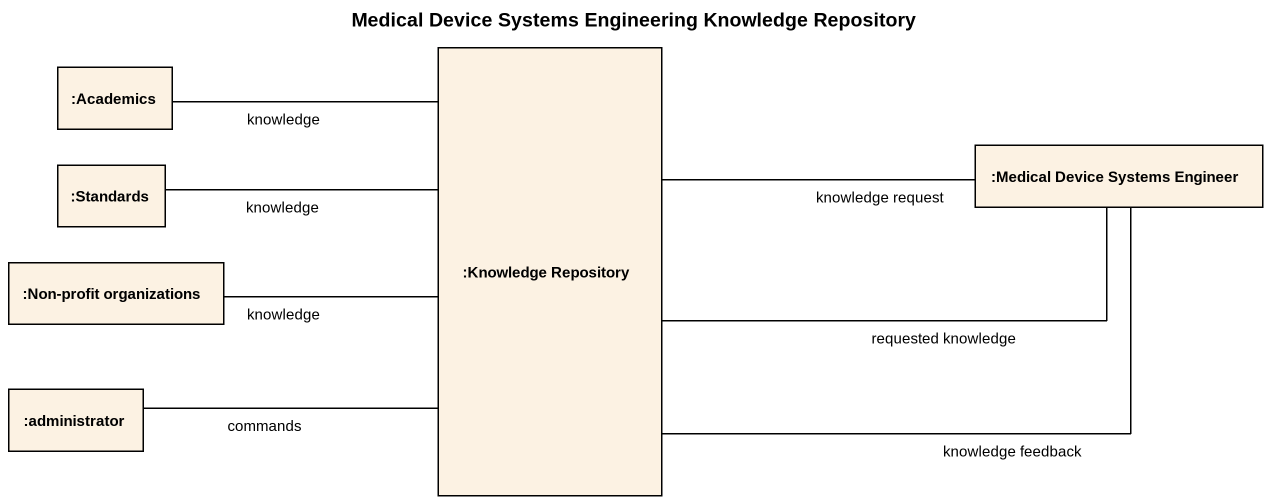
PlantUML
@startuml
title Medical Device Systems Engineering Knowledge Repository
rectangle ":Academics" as Academics
rectangle ":Knowledge Repository" as Knowledge_Repository
rectangle ":Standards" as Standards
rectangle ":Medical Device Systems Engineer" as Medical_Device_Systems
rectangle ":Non-profit organizations" as Non_profit_organizations
rectangle ":administrator" as administrator
Academics -right- Knowledge_Repository : knowledge
Knowledge_Repository -right- Medical_Device_Systems : knowledge request
Knowledge_Repository -right- Medical_Device_Systems : requested knowledge
Standards -right- Knowledge_Repository : knowledge
Medical_Device_Systems -left- Knowledge_Repository : knowledge feedback
Non_profit_organizations -right- Knowledge_Repository : knowledge
administrator -right- Knowledge_Repository : commands
@enduml
